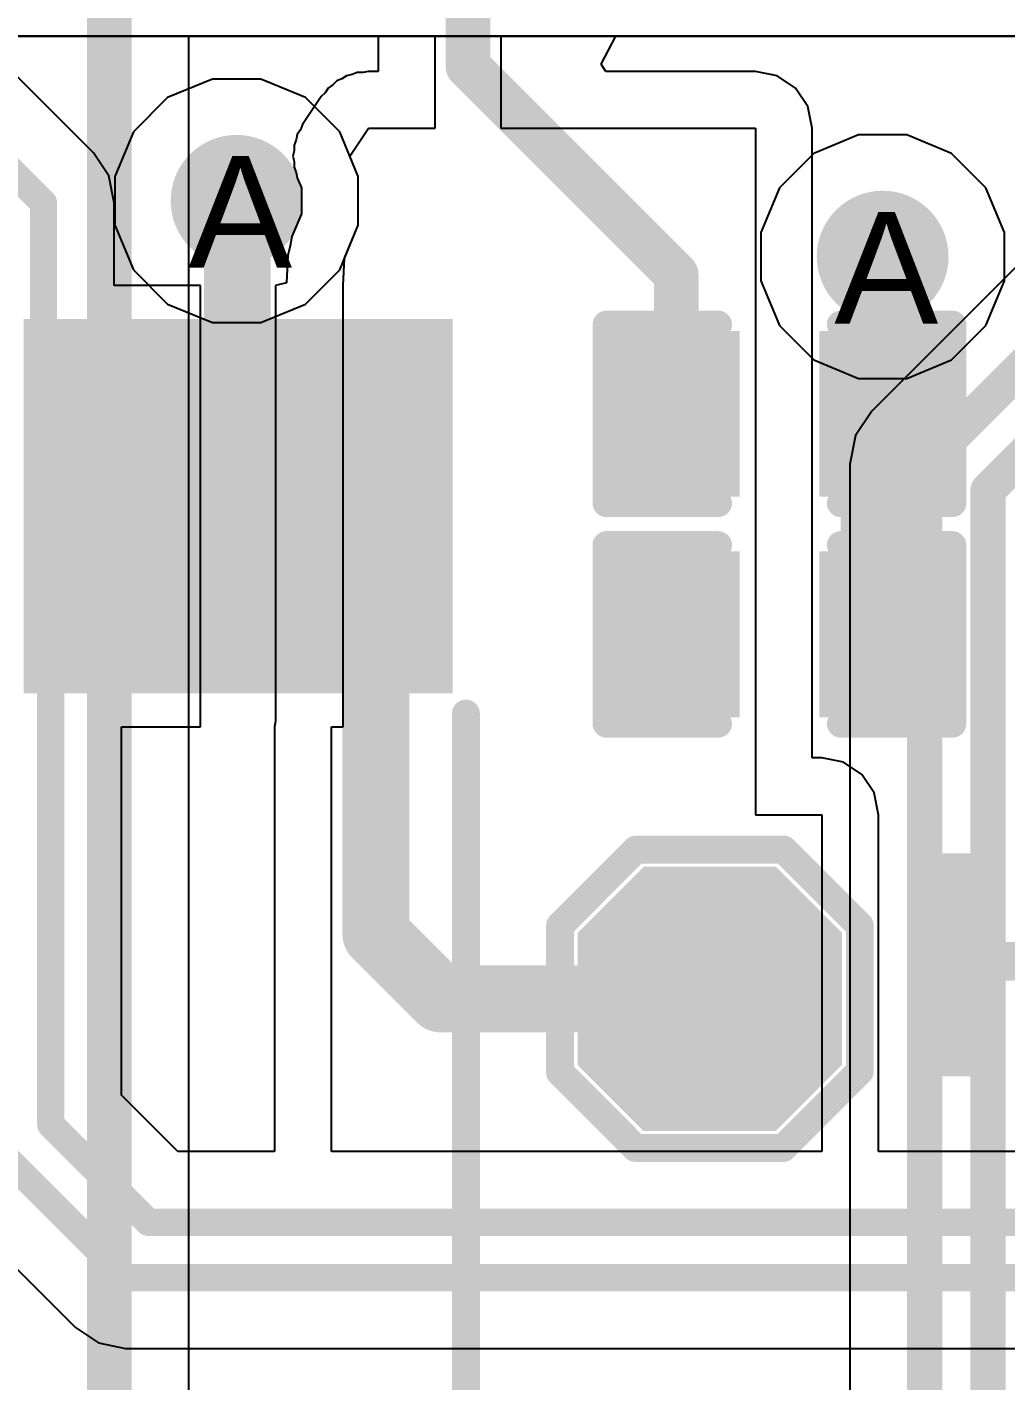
# Model space of a CAD drawing. Header units: inches. Extents: x 0 to 5271, y 0 to 5417.
# Drawn here: x 59.8 to 64.26, y 92.98 to 99.14 of the extents above; entities that cross this region are included whole.
import ezdxf

# ---------------------------------------------------------------- set-up
doc = ezdxf.new("R2010")
doc.units = ezdxf.units.IN
for name, color, linetype in [('Bottom Layer', 5, 'Continuous'), ('Drill Drawing', 1, 'Continuous'), ('L2_GND1', 16, 'Continuous'), ('L3_SIG1', 76, 'Continuous'), ('L4_PWR', 90, 'Continuous'), ('L5_GND2', 156, 'Continuous'), ('L6_SIG2', 130, 'Continuous'), ('L7_GND3', 216, 'Continuous'), ('Top Layer', 1, 'Continuous'), ('Top Overlay', 2, 'Continuous'), ('Top Paste', 8, 'Continuous'), ('Top Solder', 216, 'Continuous'), ('Via Holes', 16, 'Continuous')]:
    doc.layers.add(name, color=color, linetype=linetype)
doc.styles.add('Arial', font='', dxfattribs={"height": 0.2})
doc.styles.add('Arial_Bold', font='', dxfattribs={"height": 0.2})
doc.styles.get('Arial').set_extended_font_data('Arial')
doc.styles.get('Arial_Bold').set_extended_font_data('Arial', bold=True)

# ---------------------------------------------------------------- blocks, each defined once
blk = doc.blocks.new('24_TSSOP_421')
at = {"layer": 'Top Layer'}
for points in [[(2.15, -2.05), (3.65, -2.05), (3.65, -2.5), (2.15, -2.5)], [(2.15, -2.7), (3.65, -2.7), (3.65, -3.15), (2.15, -3.15)], [(2.15, -3.35), (3.65, -3.35), (3.65, -3.8), (2.15, -3.8)]]:
    blk.add_hatch(color=1, dxfattribs=at).paths.add_polyline_path(points)
at = {"layer": 'Top Paste'}
for points in [[(2.15, -2.05), (3.65, -2.05), (3.65, -2.5), (2.15, -2.5)], [(2.15, -2.7), (3.65, -2.7), (3.65, -3.15), (2.15, -3.15)], [(2.15, -3.35), (3.65, -3.35), (3.65, -3.8), (2.15, -3.8)]]:
    blk.add_hatch(color=8, dxfattribs=at).paths.add_polyline_path(points)
at = {"layer": 'Top Solder'}
for points in [[(2.0484, -1.9484), (3.7516, -1.9484), (3.7516, -2.6016), (2.0484, -2.6016)], [(2.0484, -2.5984), (3.7516, -2.5984), (3.7516, -3.2516), (2.0484, -3.2516)], [(2.0484, -3.2484), (3.7516, -3.2484), (3.7516, -3.9016), (2.0484, -3.9016)]]:
    blk.add_hatch(color=216, dxfattribs=at).paths.add_polyline_path(points)
at = {"layer": 'Top Overlay'}
blk.add_lwpolyline([(-2.0066, -3.9624, 0.127, 0.127, 0), (1.9558, -3.9624, 0.127, 0.127, 0)], format="xyseb", dxfattribs=at)
blk.add_lwpolyline([(1.924, -3.9624, 0.0635, 0.0635, 1), (1.9875, -3.9624, 0.0635, 0.0635, 1)], format="xyseb", close=True, dxfattribs=at)
blk = doc.blocks.new('T____________0_5___425')
at = {"layer": 'Top Layer'}
blk.add_hatch(color=1, dxfattribs=at).paths.add_polyline_path([(0.2501, 0.5), (-0.2499, 0.5), (-0.4999, 0.25), (-0.4999, -0.25), (-0.2499, -0.5), (0.2501, -0.5), (0.5001, -0.25), (0.5001, 0.25)])
at = {"layer": 'Top Paste'}
blk.add_hatch(color=8, dxfattribs=at).paths.add_polyline_path([(0.2501, 0.5), (-0.2499, 0.5), (-0.4999, 0.25), (-0.4999, -0.25), (-0.2499, -0.5), (0.2501, -0.5), (0.5001, -0.25), (0.5001, 0.25)])
at = {"layer": 'Top Solder'}
blk.add_hatch(color=216, dxfattribs=at).paths.add_polyline_path([(0.3009, 0.6016), (-0.3007, 0.6016), (-0.6015, 0.3008), (-0.6015, -0.3008), (-0.3007, -0.6016), (0.3009, -0.6016), (0.6017, -0.3008), (0.6017, 0.3008)])
at = {"layer": 'Top Overlay'}
for points in [[(-0.6818, 0.3332, 0.127, 0.127, 0), (-0.3355, 0.6795, 0.127, 0.127, 0)], [(-0.3355, 0.6795, 0.127, 0.127, 0), (0.3366, 0.6795, 0.127, 0.127, 0)], [(0.3366, 0.6795, 0.127, 0.127, 0), (0.6837, 0.3324, 0.127, 0.127, 0)], [(-0.6818, -0.3341, 0.127, 0.127, 0), (-0.6818, 0.3332, 0.127, 0.127, 0)], [(0.6837, -0.3298, 0.127, 0.127, 0), (0.6837, 0.3324, 0.127, 0.127, 0)], [(-0.6818, -0.3341, 0.127, 0.127, 0), (-0.3374, -0.6786, 0.127, 0.127, 0)], [(0.3349, -0.6786, 0.127, 0.127, 0), (0.6837, -0.3298, 0.127, 0.127, 0)], [(-0.3374, -0.6786, 0.127, 0.127, 0), (0.3349, -0.6786, 0.127, 0.127, 0)]]:
    blk.add_lwpolyline(points, format="xyseb", dxfattribs=at)
for points in [[(-0.3672, 0.6795, 0.0635, 0.0635, 1), (-0.3037, 0.6795, 0.0635, 0.0635, 1)], [(-0.3672, 0.6795, 0.0635, 0.0635, 1), (-0.3037, 0.6795, 0.0635, 0.0635, 1)], [(0.3048, 0.6795, 0.0635, 0.0635, 1), (0.3683, 0.6795, 0.0635, 0.0635, 1)], [(0.3048, 0.6795, 0.0635, 0.0635, 1), (0.3683, 0.6795, 0.0635, 0.0635, 1)], [(-0.7136, 0.3332, 0.0635, 0.0635, 1), (-0.6501, 0.3332, 0.0635, 0.0635, 1)], [(-0.7136, 0.3332, 0.0635, 0.0635, 1), (-0.6501, 0.3332, 0.0635, 0.0635, 1)], [(0.6519, 0.3324, 0.0635, 0.0635, 1), (0.7154, 0.3324, 0.0635, 0.0635, 1)], [(0.6519, 0.3324, 0.0635, 0.0635, 1), (0.7154, 0.3324, 0.0635, 0.0635, 1)], [(-0.7136, -0.3341, 0.0635, 0.0635, 1), (-0.6501, -0.3341, 0.0635, 0.0635, 1)], [(-0.7136, -0.3341, 0.0635, 0.0635, 1), (-0.6501, -0.3341, 0.0635, 0.0635, 1)], [(0.6519, -0.3298, 0.0635, 0.0635, 1), (0.7154, -0.3298, 0.0635, 0.0635, 1)], [(0.6519, -0.3298, 0.0635, 0.0635, 1), (0.7154, -0.3298, 0.0635, 0.0635, 1)], [(-0.3691, -0.6786, 0.0635, 0.0635, 1), (-0.3056, -0.6786, 0.0635, 0.0635, 1)], [(-0.3691, -0.6786, 0.0635, 0.0635, 1), (-0.3056, -0.6786, 0.0635, 0.0635, 1)], [(0.3032, -0.6786, 0.0635, 0.0635, 1), (0.3667, -0.6786, 0.0635, 0.0635, 1)], [(0.3032, -0.6786, 0.0635, 0.0635, 1), (0.3667, -0.6786, 0.0635, 0.0635, 1)]]:
    blk.add_lwpolyline(points, format="xyseb", close=True, dxfattribs=at)
blk = doc.blocks.new('CAP_0402_646')
at = {"layer": 'Top Layer'}
for points in [[(-0.6985, -0.3175), (-0.6985, 0.3175), (-0.2413, 0.3175), (-0.2413, -0.3175)], [(0.2413, -0.3175), (0.2413, 0.3175), (0.6985, 0.3175), (0.6985, -0.3175)]]:
    blk.add_hatch(color=1, dxfattribs=at).paths.add_polyline_path(points)
at = {"layer": 'Top Paste'}
for points in [[(-0.6985, -0.3175), (-0.6985, 0.3175), (-0.2413, 0.3175), (-0.2413, -0.3175)], [(0.2413, -0.3175), (0.2413, 0.3175), (0.6985, 0.3175), (0.6985, -0.3175)]]:
    blk.add_hatch(color=8, dxfattribs=at).paths.add_polyline_path(points)
at = {"layer": 'Top Solder'}
for points in [[(-0.7585, -0.3775), (-0.7585, 0.3775), (-0.1813, 0.3775), (-0.1813, -0.3775)], [(0.1813, -0.3775), (0.1813, 0.3775), (0.7585, 0.3775), (0.7585, -0.3775)]]:
    blk.add_hatch(color=216, dxfattribs=at).paths.add_polyline_path(points)
at = {"layer": 'Top Overlay'}
for points in [[(-0.7874, 0.4064, 0.127, 0.127, 0), (-0.2794, 0.4064, 0.127, 0.127, 0)], [(-0.7874, -0.4064, 0.127, 0.127, 0), (-0.7874, 0.4064, 0.127, 0.127, 0)], [(0.2794, 0.4064, 0.127, 0.127, 0), (0.7874, 0.4064, 0.127, 0.127, 0)], [(0.7874, -0.4064, 0.127, 0.127, 0), (0.7874, 0.4064, 0.127, 0.127, 0)], [(-0.7874, -0.4064, 0.127, 0.127, 0), (-0.2794, -0.4064, 0.127, 0.127, 0)], [(0.2794, -0.4064, 0.127, 0.127, 0), (0.7874, -0.4064, 0.127, 0.127, 0)]]:
    blk.add_lwpolyline(points, format="xyseb", dxfattribs=at)
for points in [[(-0.8191, 0.4064, 0.0635, 0.0635, 1), (-0.7556, 0.4064, 0.0635, 0.0635, 1)], [(-0.8191, 0.4064, 0.0635, 0.0635, 1), (-0.7556, 0.4064, 0.0635, 0.0635, 1)], [(-0.3111, 0.4064, 0.0635, 0.0635, 1), (-0.2476, 0.4064, 0.0635, 0.0635, 1)], [(0.2477, 0.4064, 0.0635, 0.0635, 1), (0.3112, 0.4064, 0.0635, 0.0635, 1)], [(0.7557, 0.4064, 0.0635, 0.0635, 1), (0.8192, 0.4064, 0.0635, 0.0635, 1)], [(0.7557, 0.4064, 0.0635, 0.0635, 1), (0.8192, 0.4064, 0.0635, 0.0635, 1)], [(-0.8191, -0.4064, 0.0635, 0.0635, 1), (-0.7556, -0.4064, 0.0635, 0.0635, 1)], [(-0.8191, -0.4064, 0.0635, 0.0635, 1), (-0.7556, -0.4064, 0.0635, 0.0635, 1)], [(-0.3111, -0.4064, 0.0635, 0.0635, 1), (-0.2476, -0.4064, 0.0635, 0.0635, 1)], [(0.2477, -0.4064, 0.0635, 0.0635, 1), (0.3112, -0.4064, 0.0635, 0.0635, 1)], [(0.7557, -0.4064, 0.0635, 0.0635, 1), (0.8192, -0.4064, 0.0635, 0.0635, 1)], [(0.7557, -0.4064, 0.0635, 0.0635, 1), (0.8192, -0.4064, 0.0635, 0.0635, 1)]]:
    blk.add_lwpolyline(points, format="xyseb", close=True, dxfattribs=at)
blk = doc.blocks.new('CAP_0402_647')
at = {"layer": 'Top Layer'}
for points in [[(-0.6985, -0.3175), (-0.6985, 0.3175), (-0.2413, 0.3175), (-0.2413, -0.3175)], [(0.2413, -0.3175), (0.2413, 0.3175), (0.6985, 0.3175), (0.6985, -0.3175)]]:
    blk.add_hatch(color=1, dxfattribs=at).paths.add_polyline_path(points)
at = {"layer": 'Top Paste'}
for points in [[(-0.6985, -0.3175), (-0.6985, 0.3175), (-0.2413, 0.3175), (-0.2413, -0.3175)], [(0.2413, -0.3175), (0.2413, 0.3175), (0.6985, 0.3175), (0.6985, -0.3175)]]:
    blk.add_hatch(color=8, dxfattribs=at).paths.add_polyline_path(points)
at = {"layer": 'Top Solder'}
for points in [[(-0.7585, -0.3775), (-0.7585, 0.3775), (-0.1813, 0.3775), (-0.1813, -0.3775)], [(0.1813, -0.3775), (0.1813, 0.3775), (0.7585, 0.3775), (0.7585, -0.3775)]]:
    blk.add_hatch(color=216, dxfattribs=at).paths.add_polyline_path(points)
at = {"layer": 'Top Overlay'}
for points in [[(-0.7874, 0.4064, 0.127, 0.127, 0), (-0.2794, 0.4064, 0.127, 0.127, 0)], [(-0.7874, -0.4064, 0.127, 0.127, 0), (-0.7874, 0.4064, 0.127, 0.127, 0)], [(0.2794, 0.4064, 0.127, 0.127, 0), (0.7874, 0.4064, 0.127, 0.127, 0)], [(0.7874, -0.4064, 0.127, 0.127, 0), (0.7874, 0.4064, 0.127, 0.127, 0)], [(-0.7874, -0.4064, 0.127, 0.127, 0), (-0.2794, -0.4064, 0.127, 0.127, 0)], [(0.2794, -0.4064, 0.127, 0.127, 0), (0.7874, -0.4064, 0.127, 0.127, 0)]]:
    blk.add_lwpolyline(points, format="xyseb", dxfattribs=at)
for points in [[(-0.8191, 0.4064, 0.0635, 0.0635, 1), (-0.7556, 0.4064, 0.0635, 0.0635, 1)], [(-0.8191, 0.4064, 0.0635, 0.0635, 1), (-0.7556, 0.4064, 0.0635, 0.0635, 1)], [(-0.3111, 0.4064, 0.0635, 0.0635, 1), (-0.2476, 0.4064, 0.0635, 0.0635, 1)], [(0.2477, 0.4064, 0.0635, 0.0635, 1), (0.3112, 0.4064, 0.0635, 0.0635, 1)], [(0.7557, 0.4064, 0.0635, 0.0635, 1), (0.8192, 0.4064, 0.0635, 0.0635, 1)], [(0.7557, 0.4064, 0.0635, 0.0635, 1), (0.8192, 0.4064, 0.0635, 0.0635, 1)], [(-0.8191, -0.4064, 0.0635, 0.0635, 1), (-0.7556, -0.4064, 0.0635, 0.0635, 1)], [(-0.8191, -0.4064, 0.0635, 0.0635, 1), (-0.7556, -0.4064, 0.0635, 0.0635, 1)], [(-0.3111, -0.4064, 0.0635, 0.0635, 1), (-0.2476, -0.4064, 0.0635, 0.0635, 1)], [(0.2477, -0.4064, 0.0635, 0.0635, 1), (0.3112, -0.4064, 0.0635, 0.0635, 1)], [(0.7557, -0.4064, 0.0635, 0.0635, 1), (0.8192, -0.4064, 0.0635, 0.0635, 1)], [(0.7557, -0.4064, 0.0635, 0.0635, 1), (0.8192, -0.4064, 0.0635, 0.0635, 1)]]:
    blk.add_lwpolyline(points, format="xyseb", close=True, dxfattribs=at)

msp = doc.modelspace()

# ---------------------------------------------------------------- hatches: boundary and pattern name
at = {"layer": 'Bottom Layer'}
h = msp.add_hatch(color=5, dxfattribs=at)
edge = h.paths.add_edge_path()
edge.add_arc((60.7568, 98.3488), 0.3, 0, 360)
h = msp.add_hatch(color=5, dxfattribs=at)
edge = h.paths.add_edge_path()
edge.add_arc((63.6984, 98.0948), 0.3, 0, 360)
at = {"layer": 'L2_GND1'}
h = msp.add_hatch(color=16, dxfattribs=at)
edge = h.paths.add_edge_path()
edge.add_arc((60.7568, 98.3488), 0.3, 0, 360)
h = msp.add_hatch(color=16, dxfattribs=at)
edge = h.paths.add_edge_path()
edge.add_arc((63.6984, 98.0948), 0.3, 0, 360)
at = {"layer": 'L3_SIG1'}
h = msp.add_hatch(color=76, dxfattribs=at)
edge = h.paths.add_edge_path()
edge.add_arc((60.7568, 98.3488), 0.3, 0, 360)
h = msp.add_hatch(color=76, dxfattribs=at)
edge = h.paths.add_edge_path()
edge.add_arc((63.6984, 98.0948), 0.3, 0, 360)
at = {"layer": 'L4_PWR'}
h = msp.add_hatch(color=90, dxfattribs=at)
edge = h.paths.add_edge_path()
edge.add_arc((60.7568, 98.3488), 0.3, 0, 360)
h = msp.add_hatch(color=90, dxfattribs=at)
edge = h.paths.add_edge_path()
edge.add_arc((63.6984, 98.0948), 0.3, 0, 360)
at = {"layer": 'L5_GND2'}
h = msp.add_hatch(color=156, dxfattribs=at)
edge = h.paths.add_edge_path()
edge.add_arc((60.7568, 98.3488), 0.3, 0, 360)
h = msp.add_hatch(color=156, dxfattribs=at)
edge = h.paths.add_edge_path()
edge.add_arc((63.6984, 98.0948), 0.3, 0, 360)
at = {"layer": 'L6_SIG2'}
h = msp.add_hatch(color=130, dxfattribs=at)
edge = h.paths.add_edge_path()
edge.add_arc((60.7568, 98.3488), 0.3, 0, 360)
h = msp.add_hatch(color=130, dxfattribs=at)
edge = h.paths.add_edge_path()
edge.add_arc((63.6984, 98.0948), 0.3, 0, 360)
at = {"layer": 'L7_GND3'}
h = msp.add_hatch(color=216, dxfattribs=at)
edge = h.paths.add_edge_path()
edge.add_arc((60.7568, 98.3488), 0.3, 0, 360)
h = msp.add_hatch(color=216, dxfattribs=at)
edge = h.paths.add_edge_path()
edge.add_arc((63.6984, 98.0948), 0.3, 0, 360)
at = {"layer": 'Top Layer'}
h = msp.add_hatch(color=1, dxfattribs=at)
edge = h.paths.add_edge_path()
edge.add_arc((60.7568, 98.3488), 0.3, 0, 360)
h = msp.add_hatch(color=1, dxfattribs=at)
edge = h.paths.add_edge_path()
edge.add_arc((63.6984, 98.0948), 0.3, 0, 360)
at = {"layer": 'Via Holes'}
h = msp.add_hatch(color=7, dxfattribs=at)
edge = h.paths.add_edge_path()
edge.add_arc((60.7568, 98.3488), 0.15, 0, 360)
h = msp.add_hatch(color=7, dxfattribs=at)
edge = h.paths.add_edge_path()
edge.add_arc((63.6984, 98.0948), 0.15, 0, 360)

# ---------------------------------------------------------------- linework, layer by layer
at = {"layer": 'Bottom Layer'}
for p, q in [((67.4205, 99.0974), (48.4886, 99.0974)), ((60.54, 88.7688), (60.54, 99.0974)), ((60.54, 99.0974), (67.4205, 99.0974)), ((64.7746, 98.5173), (63.6492, 97.3919)), ((63.6492, 97.3919), (63.5753, 97.2813)), ((63.5753, 97.2813), (63.5494, 97.1508)), ((63.5494, 97.1508), (63.5494, 97.1508)), ((63.5494, 97.1508), (63.5494, 87.3493))]:
    msp.add_line(p, q, dxfattribs=at)
for points in [[(60.1774, 88.7687, 0.2032, 0.2032, 0), (60.1774, 99.6236, 0.2032, 0.2032, 0)], [(63.8903, 97.1508, 0.1608, 0.1608, 0), (65.0157, 98.2762, 0.1608, 0.1608, 0)], [(64.1781, 97.0316, 0.1608, 0.1608, 0), (65.1349, 97.9884, 0.1608, 0.1608, 0)], [(63.8903, 87.3493, 0.1608, 0.1608, 0), (63.8903, 97.1508, 0.1608, 0.1608, 0)], [(64.1781, 87.3493, 0.1608, 0.1608, 0), (64.1781, 97.0316, 0.1608, 0.1608, 0)]]:
    msp.add_lwpolyline(points, format="xyseb", dxfattribs=at)
for points in [[(63.8501, 97.1508, 0.0804, 0.0804, 1), (63.9305, 97.1508, 0.0804, 0.0804, 1)], [(63.8501, 97.1508, 0.0804, 0.0804, 1), (63.9305, 97.1508, 0.0804, 0.0804, 1)], [(64.1379, 97.0316, 0.0804, 0.0804, 1), (64.2183, 97.0316, 0.0804, 0.0804, 1)], [(64.1379, 97.0316, 0.0804, 0.0804, 1), (64.2183, 97.0316, 0.0804, 0.0804, 1)]]:
    msp.add_lwpolyline(points, format="xyseb", close=True, dxfattribs=at)
at = {"layer": 'L2_GND1'}
for p, q in [((60.6466, 98.9028), (60.443, 98.8185)), ((60.867, 98.9028), (60.6466, 98.9028)), ((61.0706, 98.8185), (60.867, 98.9028)), ((60.443, 98.8185), (60.2871, 98.6626)), ((61.2265, 98.6626), (61.0706, 98.8185)), ((60.2871, 98.6626), (60.2028, 98.459)), ((61.3108, 98.459), (61.2265, 98.6626)), ((63.5882, 98.6488), (63.3846, 98.5645)), ((63.8086, 98.6488), (63.5882, 98.6488)), ((64.0122, 98.5645), (63.8086, 98.6488)), ((63.3846, 98.5645), (63.2288, 98.4086)), ((64.1681, 98.4086), (64.0122, 98.5645)), ((60.2028, 98.459), (60.2028, 98.2386)), ((61.3108, 98.2386), (61.3108, 98.459)), ((63.2288, 98.4086), (63.1444, 98.205)), ((64.2524, 98.205), (64.1681, 98.4086)), ((60.2028, 98.2386), (60.2871, 98.035)), ((61.2265, 98.035), (61.3108, 98.2386)), ((63.1444, 98.205), (63.1444, 97.9846)), ((64.2524, 97.9846), (64.2524, 98.205)), ((60.2871, 98.035), (60.443, 97.8791)), ((61.0706, 97.8791), (61.2265, 98.035)), ((63.1444, 97.9846), (63.2288, 97.781)), ((64.1681, 97.781), (64.2524, 97.9846)), ((60.443, 97.8791), (60.6466, 97.7948)), ((60.867, 97.7948), (61.0706, 97.8791)), ((60.6466, 97.7948), (60.867, 97.7948)), ((63.2288, 97.781), (63.3846, 97.6251)), ((64.0122, 97.6251), (64.1681, 97.781)), ((63.3846, 97.6251), (63.5882, 97.5408)), ((63.8086, 97.5408), (64.0122, 97.6251)), ((63.5882, 97.5408), (63.8086, 97.5408))]:
    msp.add_line(p, q, dxfattribs=at)
at = {"layer": 'L4_PWR'}
for p, q in [((60.6466, 98.9028), (60.443, 98.8185)), ((60.867, 98.9028), (60.6466, 98.9028)), ((61.0706, 98.8185), (60.867, 98.9028)), ((60.443, 98.8185), (60.2871, 98.6626)), ((61.2265, 98.6626), (61.0706, 98.8185)), ((60.2871, 98.6626), (60.2028, 98.459)), ((61.3108, 98.459), (61.2265, 98.6626)), ((63.5882, 98.6488), (63.3846, 98.5645)), ((63.8086, 98.6488), (63.5882, 98.6488)), ((64.0122, 98.5645), (63.8086, 98.6488)), ((63.3846, 98.5645), (63.2288, 98.4086)), ((64.1681, 98.4086), (64.0122, 98.5645)), ((60.2028, 98.459), (60.2028, 98.2386)), ((61.3108, 98.2386), (61.3108, 98.459)), ((63.2288, 98.4086), (63.1444, 98.205)), ((64.2524, 98.205), (64.1681, 98.4086)), ((60.2028, 98.2386), (60.2871, 98.035)), ((61.2265, 98.035), (61.3108, 98.2386)), ((63.1444, 98.205), (63.1444, 97.9846)), ((64.2524, 97.9846), (64.2524, 98.205)), ((60.2871, 98.035), (60.443, 97.8791)), ((61.0706, 97.8791), (61.2265, 98.035)), ((63.1444, 97.9846), (63.2288, 97.781)), ((64.1681, 97.781), (64.2524, 97.9846)), ((60.443, 97.8791), (60.6466, 97.7948)), ((60.867, 97.7948), (61.0706, 97.8791)), ((60.6466, 97.7948), (60.867, 97.7948)), ((63.2288, 97.781), (63.3846, 97.6251)), ((64.0122, 97.6251), (64.1681, 97.781)), ((63.3846, 97.6251), (63.5882, 97.5408)), ((63.8086, 97.5408), (64.0122, 97.6251)), ((63.5882, 97.5408), (63.8086, 97.5408))]:
    msp.add_line(p, q, dxfattribs=at)
at = {"layer": 'Top Layer'}
for p, q in [((67.4205, 99.0974), (48.4886, 99.0974)), ((59.7411, 99.0974), (61.4014, 99.0974)), ((61.4014, 99.0974), (61.4014, 98.938)), ((61.6604, 98.679), (61.6604, 99.0974)), ((61.6604, 99.0974), (61.9604, 99.0974)), ((61.9604, 99.0974), (61.9604, 98.679)), ((62.4161, 98.9704), (62.484, 99.0974)), ((62.484, 99.0974), (67.4205, 99.0974)), ((60.1056, 98.567), (59.7084, 98.9642)), ((62.4377, 98.938), (62.4161, 98.9704)), ((61.2368, 98.9041), (61.2133, 98.8943)), ((61.258, 98.9183), (61.2368, 98.9041)), ((61.283, 98.9232), (61.258, 98.9183)), ((61.3066, 98.933), (61.283, 98.9232)), ((61.3321, 98.933), (61.3066, 98.933)), ((61.3571, 98.938), (61.3321, 98.933)), ((61.4014, 98.938), (61.3571, 98.938)), ((63.119, 98.938), (62.4377, 98.938)), ((63.2181, 98.9183), (63.119, 98.938)), ((63.3021, 98.8621), (63.2181, 98.9183)), ((61.1598, 98.8409), (61.1418, 98.8229)), ((61.174, 98.8621), (61.1598, 98.8409)), ((61.1952, 98.8763), (61.174, 98.8621)), ((61.2133, 98.8943), (61.1952, 98.8763)), ((63.3583, 98.7781), (63.3021, 98.8621)), ((61.1418, 98.8229), (61.0569, 98.6959)), ((63.378, 98.679), (63.3583, 98.7781)), ((61.033, 98.6511), (61.028, 98.6261)), ((61.0472, 98.6723), (61.033, 98.6511)), ((61.0569, 98.6959), (61.0472, 98.6723)), ((61.2723, 98.552), (61.3571, 98.679)), ((61.3571, 98.679), (61.6604, 98.679)), ((61.9604, 98.679), (63.119, 98.679)), ((63.119, 98.679), (63.119, 95.5548)), ((63.378, 95.8138), (63.378, 98.679)), ((61.028, 98.6261), (61.0183, 98.6025)), ((61.0183, 98.6025), (61.0183, 98.577)), ((60.1755, 98.4624), (60.1056, 98.567)), ((61.0183, 98.577), (61.0133, 98.552)), ((61.0133, 98.552), (61.0183, 98.527)), ((61.0183, 98.527), (61.0183, 98.5015)), ((61.3108, 98.459), (61.2723, 98.552)), ((61.0183, 98.5015), (61.028, 98.4779)), ((61.028, 98.4779), (61.033, 98.4529)), ((60.2, 98.3391), (60.1755, 98.4624)), ((61.033, 98.4529), (61.0518, 98.4075)), ((61.0518, 98.4075), (61.0518, 98.2901)), ((61.3108, 98.2386), (61.3108, 98.459)), ((60.2, 97.9634), (60.2, 98.3391)), ((60.2, 98.3391), (60.2, 98.3391)), ((61.0518, 98.2901), (61.0091, 98.1871)), ((61.2484, 98.088), (61.3108, 98.2386)), ((61.0091, 98.1871), (61.0004, 98.1433)), ((60.9897, 98.1), (60.9839, 97.9754)), ((61.0004, 98.1433), (60.9897, 98.1)), ((61.2426, 97.9634), (61.2484, 98.088)), ((60.9839, 97.9754), (60.9346, 97.9634)), ((60.5926, 97.9634), (60.2, 97.9634)), ((60.5926, 95.9554), (60.5926, 97.9634)), ((60.9346, 97.9634), (60.9346, 95.9804)), ((61.2426, 95.9554), (61.2426, 97.9634)), ((61.2426, 97.9634), (61.2426, 97.9634)), ((60.2331, 94.2777), (60.2331, 95.9554)), ((60.2331, 95.9554), (60.5926, 95.9554)), ((60.9346, 95.9804), (60.9296, 95.9554)), ((60.9296, 95.9554), (60.9296, 94.0218)), ((61.1886, 94.0218), (61.1886, 95.9554)), ((61.1886, 95.9554), (61.2426, 95.9554)), ((63.421, 95.8138), (63.378, 95.8138)), ((63.5201, 95.7941), (63.421, 95.8138)), ((63.6042, 95.7379), (63.5201, 95.7941)), ((63.6603, 95.6539), (63.6042, 95.7379)), ((63.68, 95.5548), (63.6603, 95.6539)), ((63.119, 95.5548), (63.421, 95.5548)), ((63.421, 95.5548), (63.421, 94.0218)), ((63.68, 94.0218), (63.68, 95.5548)), ((60.4889, 94.0218), (60.2331, 94.2777)), ((60.9296, 94.0218), (60.4889, 94.0218)), ((63.421, 94.0218), (61.1886, 94.0218)), ((64.4408, 94.0218), (63.68, 94.0218)), ((59.4317, 93.8123), (60.0235, 93.2205)), ((60.0235, 93.2205), (60.1281, 93.1506)), ((60.1281, 93.1506), (60.2514, 93.1261)), ((60.2514, 93.1261), (67.0554, 93.1261))]:
    msp.add_line(p, q, dxfattribs=at)
for points in [[(61.8104, 98.961, 0.2032, 0.2032, 0), (61.8104, 100.4534, 0.2032, 0.2032, 0)], [(61.8104, 98.961, 0.2032, 0.2032, 0), (62.7586, 98.0127, 0.2032, 0.2032, 0)], [(59.4805, 98.7363, 0.1242, 0.1242, 0), (59.8777, 98.3391, 0.1242, 0.1242, 0)], [(60.7568, 98.3488, 0.3048, 0.3048, 0), (60.7602, 98.3454, 0.3048, 0.3048, 0)], [(60.7602, 96.9628, 0.3048, 0.3048, 0), (60.7602, 98.3454, 0.3048, 0.3048, 0)], [(59.8777, 97.7203, 0.1242, 0.1242, 0), (59.8777, 98.3391, 0.1242, 0.1242, 0)], [(63.6984, 97.3792, 0.381, 0.381, 0), (63.6984, 98.0948, 0.381, 0.381, 0)], [(62.7586, 97.3792, 0.2032, 0.2032, 0), (62.7586, 98.0127, 0.2032, 0.2032, 0)], [(59.8777, 97.7203, 0.1242, 0.1242, 0), (60.1136, 97.4844, 0.1242, 0.1242, 0)], [(60.1136, 96.9594, 0.1242, 0.1242, 0), (60.1136, 97.4844, 0.1242, 0.1242, 0)], [(63.6984, 96.3755, 0.381, 0.381, 0), (63.6984, 97.3792, 0.381, 0.381, 0)], [(60.7602, 96.9628, 0.3048, 0.3048, 0), (60.7636, 96.9594, 0.3048, 0.3048, 0)], [(61.3913, 95.0112, 0.3048, 0.3048, 0), (61.3913, 96.9371, 0.3048, 0.3048, 0)], [(61.3913, 96.9371, 0.2032, 0.2032, 0), (61.4136, 96.9594, 0.2032, 0.2032, 0)], [(59.9108, 96.2315, 0.1242, 0.1242, 0), (60.1136, 96.4344, 0.1242, 0.1242, 0)], [(59.9108, 94.1442, 0.1242, 0.1242, 0), (59.9108, 96.2315, 0.1242, 0.1242, 0)], [(61.3913, 95.0112, 0.3048, 0.3048, 0), (61.686, 94.7166, 0.3048, 0.3048, 0)], [(61.686, 94.7166, 0.3048, 0.3048, 0), (62.911, 94.7166, 0.3048, 0.3048, 0)], [(59.9108, 94.1442, 0.1242, 0.1242, 0), (60.3554, 93.6996, 0.1242, 0.1242, 0)], [(59.6596, 94.0402, 0.1242, 0.1242, 0), (60.2514, 93.4484, 0.1242, 0.1242, 0)], [(60.3554, 93.6996, 0.1242, 0.1242, 0), (63.8799, 93.6996, 0.1242, 0.1242, 0)], [(63.8799, 93.6996, 0.1242, 0.1242, 0), (64.5601, 93.6996, 0.1242, 0.1242, 0)], [(60.2514, 93.4484, 0.1242, 0.1242, 0), (67.2832, 93.4484, 0.1242, 0.1242, 0)]]:
    msp.add_lwpolyline(points, format="xyseb", dxfattribs=at)
for points in [[(61.7596, 98.961, 0.1016, 0.1016, 1), (61.8612, 98.961, 0.1016, 0.1016, 1)], [(61.7596, 98.961, 0.1016, 0.1016, 1), (61.8612, 98.961, 0.1016, 0.1016, 1)], [(60.6806, 98.3488, 0.1524, 0.1524, 1), (60.833, 98.3488, 0.1524, 0.1524, 1)], [(60.684, 98.3454, 0.1524, 0.1524, 1), (60.8364, 98.3454, 0.1524, 0.1524, 1)], [(60.684, 98.3454, 0.1524, 0.1524, 1), (60.8364, 98.3454, 0.1524, 0.1524, 1)], [(59.8467, 98.3391, 0.0621, 0.0621, 1), (59.9088, 98.3391, 0.0621, 0.0621, 1)], [(59.8467, 98.3391, 0.0621, 0.0621, 1), (59.9088, 98.3391, 0.0621, 0.0621, 1)], [(63.6032, 98.0948, 0.1905, 0.1905, 1), (63.7937, 98.0948, 0.1905, 0.1905, 1)], [(62.7078, 98.0127, 0.1016, 0.1016, 1), (62.8094, 98.0127, 0.1016, 0.1016, 1)], [(62.7078, 98.0127, 0.1016, 0.1016, 1), (62.8094, 98.0127, 0.1016, 0.1016, 1)], [(59.8467, 97.7203, 0.0621, 0.0621, 1), (59.9088, 97.7203, 0.0621, 0.0621, 1)], [(59.8467, 97.7203, 0.0621, 0.0621, 1), (59.9088, 97.7203, 0.0621, 0.0621, 1)], [(60.0826, 97.4844, 0.0621, 0.0621, 1), (60.1447, 97.4844, 0.0621, 0.0621, 1)], [(60.0826, 97.4844, 0.0621, 0.0621, 1), (60.1447, 97.4844, 0.0621, 0.0621, 1)], [(63.6032, 97.3792, 0.1905, 0.1905, 1), (63.7937, 97.3792, 0.1905, 0.1905, 1)], [(63.6032, 97.3792, 0.1905, 0.1905, 1), (63.7937, 97.3792, 0.1905, 0.1905, 1)], [(62.7078, 97.3792, 0.1016, 0.1016, 1), (62.8094, 97.3792, 0.1016, 0.1016, 1)], [(60.684, 96.9628, 0.1524, 0.1524, 1), (60.8364, 96.9628, 0.1524, 0.1524, 1)], [(60.684, 96.9628, 0.1524, 0.1524, 1), (60.8364, 96.9628, 0.1524, 0.1524, 1)], [(60.6874, 96.9594, 0.1524, 0.1524, 1), (60.8398, 96.9594, 0.1524, 0.1524, 1)], [(61.3151, 96.9371, 0.1524, 0.1524, 1), (61.4675, 96.9371, 0.1524, 0.1524, 1)], [(61.3628, 96.9594, 0.1016, 0.1016, 1), (61.4644, 96.9594, 0.1016, 0.1016, 1)], [(60.0826, 96.9594, 0.0621, 0.0621, 1), (60.1447, 96.9594, 0.0621, 0.0621, 1)], [(61.3405, 96.9371, 0.1016, 0.1016, 1), (61.4421, 96.9371, 0.1016, 0.1016, 1)], [(63.6032, 96.3755, 0.1905, 0.1905, 1), (63.7937, 96.3755, 0.1905, 0.1905, 1)], [(60.0826, 96.4344, 0.0621, 0.0621, 1), (60.1447, 96.4344, 0.0621, 0.0621, 1)], [(59.8797, 96.2315, 0.0621, 0.0621, 1), (59.9418, 96.2315, 0.0621, 0.0621, 1)], [(59.8797, 96.2315, 0.0621, 0.0621, 1), (59.9418, 96.2315, 0.0621, 0.0621, 1)], [(61.3151, 95.0112, 0.1524, 0.1524, 1), (61.4675, 95.0112, 0.1524, 0.1524, 1)], [(61.3151, 95.0112, 0.1524, 0.1524, 1), (61.4675, 95.0112, 0.1524, 0.1524, 1)], [(61.6098, 94.7166, 0.1524, 0.1524, 1), (61.7622, 94.7166, 0.1524, 0.1524, 1)], [(61.6098, 94.7166, 0.1524, 0.1524, 1), (61.7622, 94.7166, 0.1524, 0.1524, 1)], [(62.8348, 94.7166, 0.1524, 0.1524, 1), (62.9872, 94.7166, 0.1524, 0.1524, 1)], [(59.8797, 94.1442, 0.0621, 0.0621, 1), (59.9418, 94.1442, 0.0621, 0.0621, 1)], [(59.8797, 94.1442, 0.0621, 0.0621, 1), (59.9418, 94.1442, 0.0621, 0.0621, 1)], [(60.3244, 93.6996, 0.0621, 0.0621, 1), (60.3865, 93.6996, 0.0621, 0.0621, 1)], [(60.3244, 93.6996, 0.0621, 0.0621, 1), (60.3865, 93.6996, 0.0621, 0.0621, 1)], [(63.8488, 93.6996, 0.0621, 0.0621, 1), (63.9109, 93.6996, 0.0621, 0.0621, 1)], [(63.8488, 93.6996, 0.0621, 0.0621, 1), (63.9109, 93.6996, 0.0621, 0.0621, 1)], [(60.2204, 93.4484, 0.0621, 0.0621, 1), (60.2824, 93.4484, 0.0621, 0.0621, 1)], [(60.2204, 93.4484, 0.0621, 0.0621, 1), (60.2824, 93.4484, 0.0621, 0.0621, 1)]]:
    msp.add_lwpolyline(points, format="xyseb", close=True, dxfattribs=at)

# ---------------------------------------------------------------- block references
for name, p in [('CAP_0402_647', (63.2285, 97.3792)), ('CAP_0402_646', (63.2285, 96.3755)), ('T____________0_5___425', (62.9109, 94.7166))]:
    msp.add_blockref(name, p)
at = {"rotation": 90}
msp.add_blockref('24_TSSOP_421', (57.8386, 94.0594), dxfattribs=at)

# ---------------------------------------------------------------- texts
at = {"layer": 'Drill Drawing', "style": 'Arial'}
for p in [(60.5367, 98.0441), (63.4783, 97.7901)]:
    msp.add_text('A', height=0.508, dxfattribs=at).set_placement(p)
at = {"layer": 'Top Overlay', "style": 'Arial_Bold'}
msp.add_text('HDMI-5V', height=1.016, dxfattribs=at).set_placement((63.8556, 94.3636))

doc.saveas('drawing.dxf')
